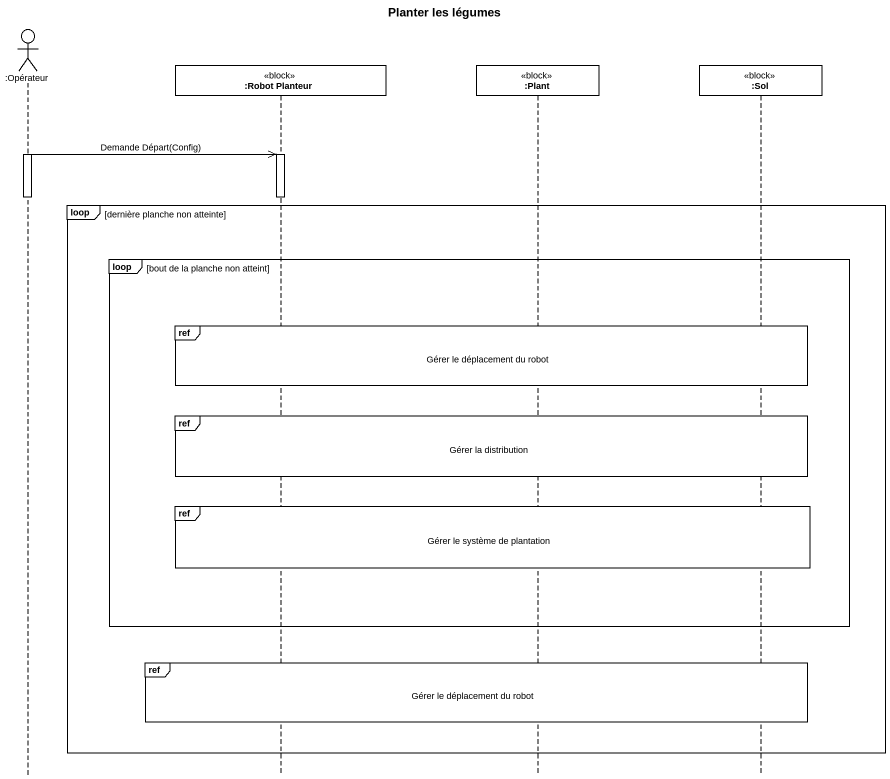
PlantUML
@startuml
title Planter les légumes
hide footbox
actor ":Opérateur" as Opérateur
participant ":Robot Planteur" as Robot_Planteur <<block>>
participant ":Plant" as Plant <<block>>
participant ":Sol" as Sol <<block>>

activate Opérateur
Opérateur ->> Robot_Planteur : Demande Départ(Config)
activate Robot_Planteur
deactivate Robot_Planteur
deactivate Opérateur
loop dernière planche non atteinte
  loop bout de la planche non atteint
    ref over Robot_Planteur, Plant, Sol : Gérer le déplacement du robot
    ref over Robot_Planteur, Plant, Sol : Gérer la distribution
    ref over Robot_Planteur, Plant, Sol : Gérer le système de plantation
  end
  ref over Robot_Planteur, Plant, Sol : Gérer le déplacement du robot
end
@enduml
